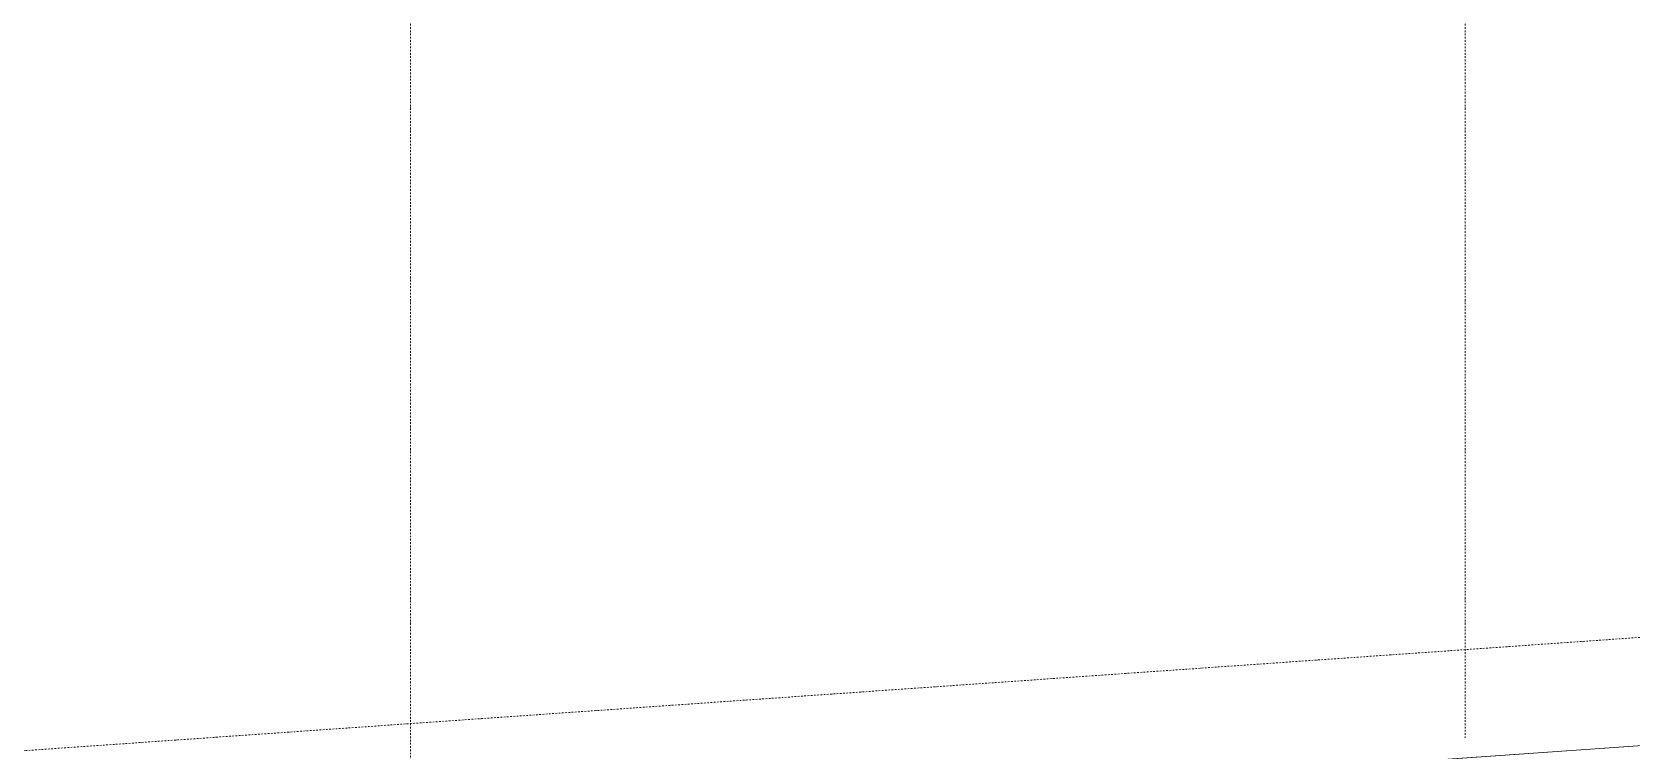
# Model space of a CAD drawing. Header units: millimetres. Extents: x -798 to 124478, y -405 to 121556.
# Drawn here: x 52093 to 64687, y 33566 to 39219 of the extents above; entities that cross this region are included whole.
import ezdxf

# ---------------------------------------------------------------- set-up
doc = ezdxf.new("R2010")
doc.units = ezdxf.units.MM
doc.linetypes.add('CENTER', pattern=[2, 1.25, -0.25, 0.25, -0.25])
doc.linetypes.add('Strichpunkt', pattern=[25.4, 12.7, -6.35, 0, -6.35])
doc.layers.add('A-AXES', color=40, linetype='CENTER', lineweight=5)
doc.layers.add('S-WALL', color=5, linetype='Continuous', lineweight=15)

# ---------------------------------------------------------------- blocks, each defined once
blk = doc.blocks.new('оси 2')
at = {"layer": 'A-AXES', "linetype": 'Strichpunkt', "transparency": 33554687}
for p, q in [((2214492, -2362645), (2214492, -2400516)), ((2222792, -2362645), (2222792, -2399962)), ((2282062, -2395111), (2165208, -2403306))]:
    blk.add_line(p, q, dxfattribs=at)

msp = doc.modelspace()

# ---------------------------------------------------------------- linework, layer by layer
at = {"layer": 'S-WALL', "color": 4, "linetype": 'Continuous', "lineweight": 15, "ltscale": 40}
msp.add_line((78973, 34598), (12078, 29907), dxfattribs=at)
at = {"layer": 'S-WALL', "linetype": 'Continuous', "lineweight": 15, "ltscale": 40}
msp.add_lwpolyline([(50428, 32596), (77802, 34516)], dxfattribs=at)

# ---------------------------------------------------------------- block references
msp.add_blockref('оси 2', (-2159419, 2433624))

doc.saveas('drawing.dxf')
